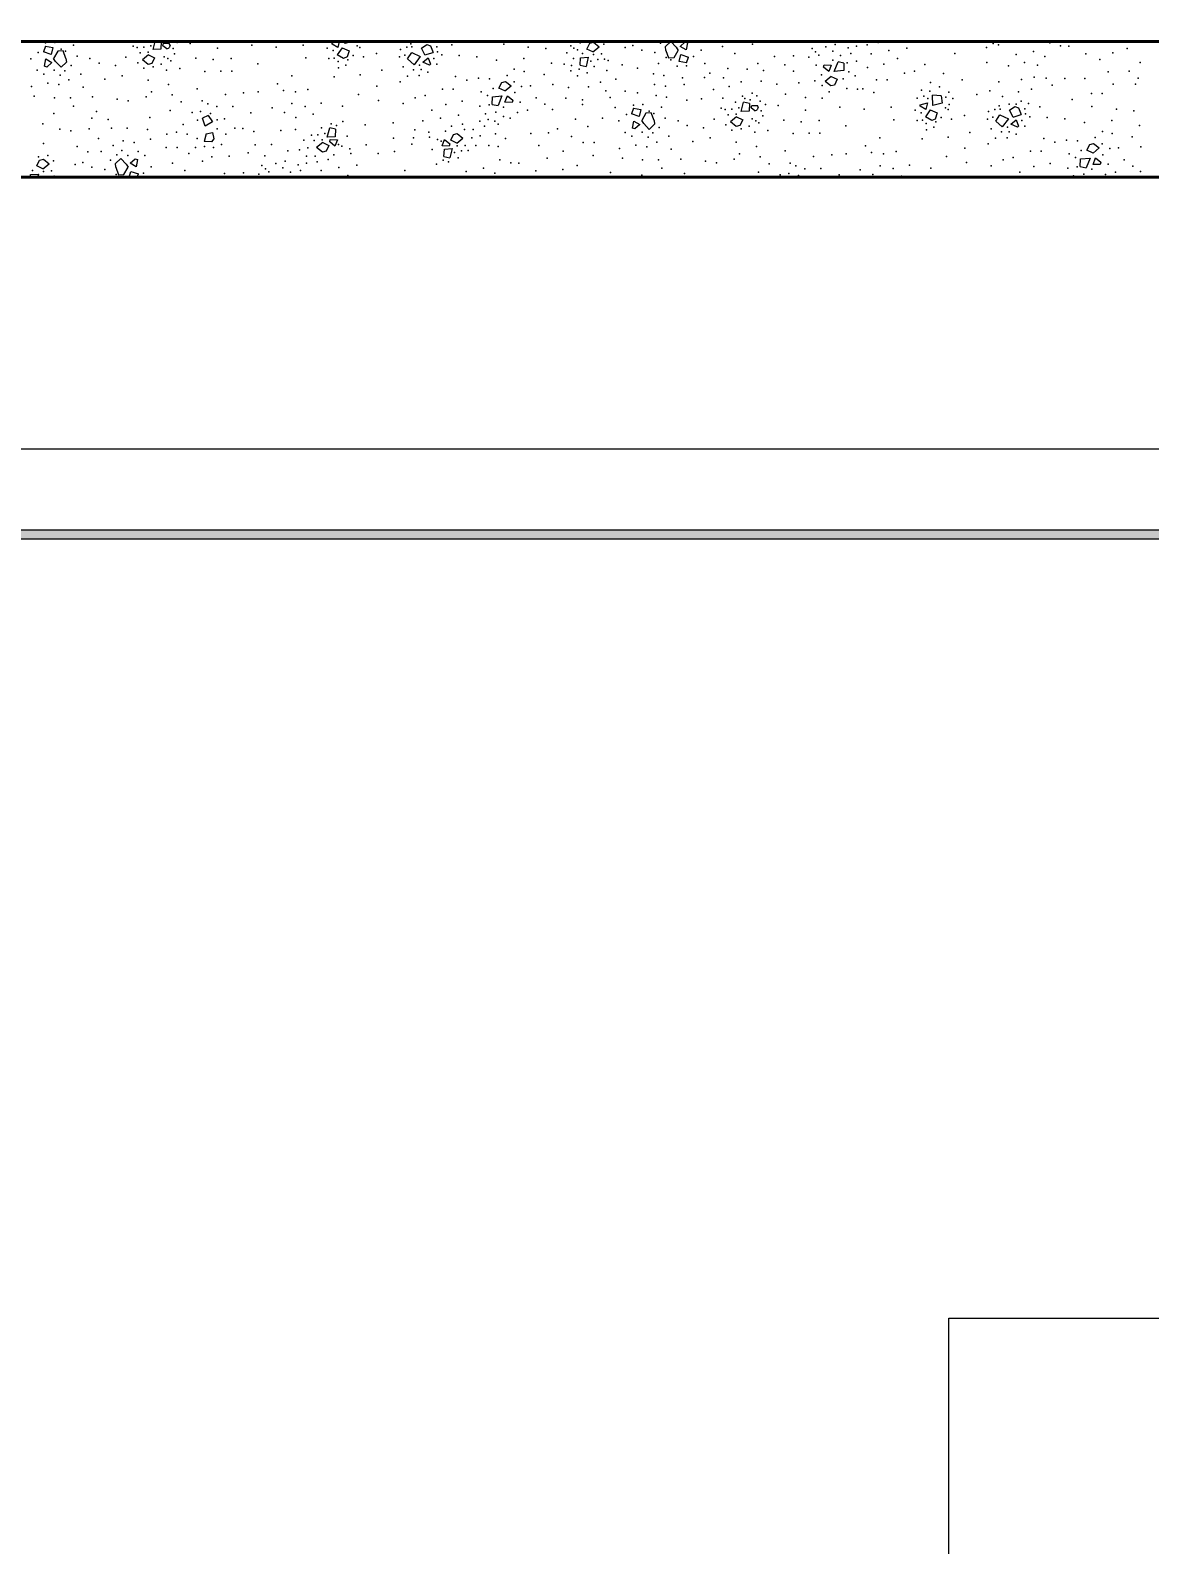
# Model space of a CAD drawing. Header units: metres. Extents: x -1.9 to 95.3, y -2.2 to 2.5.
# Drawn here: x 28.2 to 29.437, y -0.036 to 1.638 of the extents above; entities that cross this region are included whole.
import ezdxf

# ---------------------------------------------------------------- set-up
doc = ezdxf.new("R2010")
doc.units = ezdxf.units.M
doc.header["$MEASUREMENT"] = 0
for name, color, linetype in [('COTAS CORTE', 7, 'Continuous'), ('FORRO.EXEC', 7, 'Continuous'), ('LAJES.EST', 7, 'Continuous'), ('NOTAS-LAYOUT.EXEC', 7, 'Continuous')]:
    doc.layers.add(name, color=color, linetype=linetype)
doc.layers.add('COTAS CORTE_Caneta_No__25', color=7, linetype='Continuous', lineweight=13, true_color=0x982312)
for name, color, linetype, lineweight in [('FORRO.EXEC_Caneta_No__241', 7, 'Continuous', 13), ('LAJES.EST_Caneta_No__1', 7, 'Continuous', 40), ('LAJES.EST_Caneta_No__241', 7, 'Continuous', 13), ('NOTAS-LAYOUT.EXEC_Caneta_No__241', 7, 'Continuous', 13), ('NOTAS-LAYOUT.EXEC_Caneta_No__5', 7, 'Continuous', 20), ('PAREDE CONSTRUIR_Caneta_No__241', 7, 'Continuous', 13)]:
    doc.layers.add(name, color=color, linetype=linetype, lineweight=lineweight)
doc.styles.add('GENERATED_STYLE_1', font='arial.ttf')
doc.dimstyles.new('GENERATED_STYLE__2', dxfattribs={"dimtxt": 0.05, "dimasz": 0.02375, "dimexe": 0.18, "dimexo": 0.267183, "dimgap": 0, "dimtad": 1, "dimzin": 0, "dimdsep": 46, "dimtxsty": 'GENERATED_STYLE_1', "dimblk": 'ARROWHEAD_11', "dimblk1": 'ARROWHEAD_11', "dimblk2": 'ARROWHEAD_11', "dimcen": 0.09, "dimclrd": 256, "dimclre": 256, "dimclrt": 256, "dimadec": 0, "dimazin": 0, "dimtfac": 1, "dimtdec": 4, "dimtmove": 0, "dimatfit": 3, "dimfxl": 0, "dimtolj": 1, "dimtzin": 0, "dimarcsym": 0})

# ---------------------------------------------------------------- blocks, each defined once
blk = doc.blocks.new('*X102', base_point=(-25.2389, -2.075))
at = {"layer": 'LAJES.EST_Caneta_No__241', "color": 7, "linetype": 'Continuous', "lineweight": 13}
for p, q in [((28.336, 1.6162), (28.3382, 1.625)), ((28.345, 1.625), (28.3447, 1.6168)), ((28.5338, 1.6236), (28.5388, 1.625)), ((28.5417, 1.625), (28.5402, 1.6185)), ((28.5561, 1.625), (28.5477, 1.6229)), ((28.5477, 1.6229), (28.5477, 1.625)), ((28.8184, 1.6232), (28.8225, 1.6242)), ((28.8225, 1.6242), (28.8288, 1.6192)), ((28.9022, 1.6195), (28.9079, 1.625)), ((28.9081, 1.625), (28.9141, 1.6188)), ((28.9183, 1.6196), (28.9238, 1.6247)), ((28.9238, 1.6247), (28.9263, 1.6237)), ((28.9263, 1.6237), (28.9249, 1.6159)), ((28.217, 1.62), (28.2147, 1.6138)), ((28.2232, 1.6109), (28.2147, 1.6138)), ((28.217, 1.62), (28.2252, 1.6186)), ((28.2252, 1.6186), (28.2232, 1.6109)), ((28.2307, 1.6144), (28.2261, 1.6064)), ((28.2367, 1.6147), (28.2307, 1.6144)), ((28.2397, 1.6064), (28.2367, 1.6147)), ((28.331, 1.6103), (28.3242, 1.6048)), ((28.331, 1.6103), (28.3376, 1.6071)), ((28.3376, 1.6071), (28.3346, 1.6008)), ((28.3447, 1.6168), (28.336, 1.6162)), ((28.3469, 1.6205), (28.3476, 1.6231)), ((28.351, 1.6171), (28.3469, 1.6205)), ((28.3476, 1.6231), (28.3539, 1.6228)), ((28.351, 1.6171), (28.3537, 1.6182)), ((28.3549, 1.6212), (28.3537, 1.6182)), ((28.3549, 1.6212), (28.3539, 1.6228)), ((28.5337, 1.6223), (28.5338, 1.6236)), ((28.5402, 1.6185), (28.5337, 1.6223)), ((28.5448, 1.6182), (28.5395, 1.6103)), ((28.5465, 1.6064), (28.5395, 1.6103)), ((28.5448, 1.6182), (28.5525, 1.6148)), ((28.5504, 1.608), (28.5465, 1.6064)), ((28.5525, 1.6148), (28.5504, 1.608)), ((28.6172, 1.6058), (28.6217, 1.6128)), ((28.6217, 1.6128), (28.6312, 1.6084)), ((28.6312, 1.6084), (28.6243, 1.5994)), ((28.6326, 1.6177), (28.6384, 1.6217)), ((28.6364, 1.6102), (28.6326, 1.6177)), ((28.6339, 1.6024), (28.6398, 1.6071)), ((28.6364, 1.6102), (28.6455, 1.613)), ((28.6384, 1.6217), (28.6425, 1.6205)), ((28.6398, 1.6071), (28.6425, 1.6001)), ((28.6425, 1.6205), (28.6455, 1.613)), ((28.8079, 1.5988), (28.8082, 1.6072)), ((28.8082, 1.6072), (28.8169, 1.6077)), ((28.8169, 1.6077), (28.8144, 1.5974)), ((28.8153, 1.6168), (28.8184, 1.6232)), ((28.822, 1.6136), (28.8153, 1.6168)), ((28.822, 1.6136), (28.8288, 1.6192)), ((28.9026, 1.6153), (28.9022, 1.6195)), ((28.9026, 1.6153), (28.9056, 1.607)), ((28.9056, 1.607), (28.9116, 1.6073)), ((28.9116, 1.6073), (28.9162, 1.6153)), ((28.9141, 1.6188), (28.9162, 1.6153)), ((28.9171, 1.6031), (28.9192, 1.6108)), ((28.9249, 1.6159), (28.9183, 1.6196)), ((28.9192, 1.6108), (28.9276, 1.6079)), ((28.9253, 1.6017), (28.9276, 1.6079)), ((28.216, 1.598), (28.2174, 1.6058)), ((28.2185, 1.5969), (28.216, 1.598)), ((28.2174, 1.6058), (28.224, 1.602)), ((28.224, 1.602), (28.2185, 1.5969)), ((28.2283, 1.6029), (28.2261, 1.6064)), ((28.2344, 1.5966), (28.2283, 1.6029)), ((28.2402, 1.6022), (28.2344, 1.5966)), ((28.2397, 1.6064), (28.2402, 1.6022)), ((28.3305, 1.5998), (28.3242, 1.6048)), ((28.3346, 1.6008), (28.3305, 1.5998)), ((28.6172, 1.6058), (28.6243, 1.5994)), ((28.6415, 1.5991), (28.6339, 1.6024)), ((28.6425, 1.6001), (28.6415, 1.5991)), ((28.8079, 1.5988), (28.8144, 1.5974)), ((28.9253, 1.6017), (28.9171, 1.6031)), ((29.0768, 1.5967), (29.0774, 1.5994)), ((29.0826, 1.592), (29.0768, 1.5967)), ((29.0774, 1.5994), (29.0854, 1.599)), ((29.0854, 1.599), (29.0826, 1.592)), ((29.0887, 1.5921), (29.0929, 1.6027)), ((29.0991, 1.593), (29.0887, 1.5921)), ((29.0994, 1.6013), (29.0929, 1.6027)), ((29.0994, 1.6013), (29.0991, 1.593)), ((28.7181, 1.5736), (28.7212, 1.5799)), ((28.7248, 1.5704), (28.7181, 1.5736)), ((28.7212, 1.5799), (28.7253, 1.581)), ((28.7248, 1.5704), (28.7316, 1.576)), ((28.7253, 1.581), (28.7316, 1.576)), ((29.0853, 1.5865), (29.0785, 1.581)), ((29.0849, 1.576), (29.0785, 1.581)), ((29.089, 1.577), (29.0849, 1.576)), ((29.0853, 1.5865), (29.092, 1.5833)), ((29.092, 1.5833), (29.089, 1.577)), ((28.7107, 1.5556), (28.711, 1.5639)), ((28.711, 1.5639), (28.7215, 1.5649)), ((28.7215, 1.5649), (28.7172, 1.5542)), ((28.7247, 1.5579), (28.7276, 1.565)), ((28.7327, 1.5576), (28.7247, 1.5579)), ((28.7276, 1.565), (28.7334, 1.5602)), ((28.7334, 1.5602), (28.7327, 1.5576)), ((28.9858, 1.5476), (28.9884, 1.5579)), ((28.9949, 1.5565), (28.9884, 1.5579)), ((29.1836, 1.555), (29.1917, 1.5573)), ((29.1917, 1.5573), (29.19, 1.5499)), ((29.1976, 1.5543), (29.1972, 1.5657)), ((29.2067, 1.5651), (29.1972, 1.5657)), ((29.2077, 1.5569), (29.1976, 1.5543)), ((29.2067, 1.5651), (29.2077, 1.5569)), ((28.3968, 1.5433), (28.3907, 1.5405)), ((28.3935, 1.5316), (28.3907, 1.5405)), ((28.3968, 1.5433), (28.4015, 1.5365)), ((28.7107, 1.5556), (28.7172, 1.5542)), ((28.8668, 1.5514), (28.8645, 1.5452)), ((28.873, 1.5423), (28.8645, 1.5452)), ((28.8668, 1.5514), (28.875, 1.55)), ((28.875, 1.55), (28.873, 1.5423)), ((28.8805, 1.5458), (28.8759, 1.5378)), ((28.8865, 1.5461), (28.8805, 1.5458)), ((28.8895, 1.5378), (28.8865, 1.5461)), ((28.9808, 1.5417), (28.974, 1.5362)), ((28.9808, 1.5417), (28.9875, 1.5386)), ((28.9945, 1.5482), (28.9858, 1.5476)), ((28.9949, 1.5565), (28.9945, 1.5482)), ((28.9967, 1.5519), (28.9974, 1.5545)), ((29.0008, 1.5485), (28.9967, 1.5519)), ((28.9974, 1.5545), (29.0037, 1.5542)), ((29.0008, 1.5485), (29.0035, 1.5496)), ((29.0047, 1.5526), (29.0035, 1.5496)), ((29.0047, 1.5526), (29.0037, 1.5542)), ((29.1835, 1.5537), (29.1836, 1.555)), ((29.19, 1.5499), (29.1835, 1.5537)), ((29.1947, 1.5496), (29.1893, 1.5417)), ((29.1964, 1.5378), (29.1893, 1.5417)), ((29.1947, 1.5496), (29.2023, 1.5462)), ((29.2023, 1.5462), (29.2002, 1.5394)), ((29.267, 1.5372), (29.2715, 1.5442)), ((29.2715, 1.5442), (29.281, 1.5398)), ((29.2824, 1.5491), (29.2883, 1.5531)), ((29.2862, 1.5416), (29.2824, 1.5491)), ((29.2862, 1.5416), (29.2953, 1.5444)), ((29.2883, 1.5531), (29.2923, 1.5519)), ((29.2923, 1.5519), (29.2953, 1.5444)), ((28.4015, 1.5365), (28.3935, 1.5316)), ((28.3945, 1.523), (28.4017, 1.5245)), ((28.4017, 1.5245), (28.4031, 1.5176)), ((28.5285, 1.5194), (28.5311, 1.5297)), ((28.5376, 1.5283), (28.5311, 1.5297)), ((28.5376, 1.5283), (28.5372, 1.5199)), ((28.6679, 1.5222), (28.672, 1.5233)), ((28.672, 1.5233), (28.6783, 1.5183)), ((28.8658, 1.5294), (28.8672, 1.5372)), ((28.8683, 1.5284), (28.8658, 1.5294)), ((28.8672, 1.5372), (28.8738, 1.5335)), ((28.8738, 1.5335), (28.8683, 1.5284)), ((28.8781, 1.5343), (28.8759, 1.5378)), ((28.8842, 1.528), (28.8781, 1.5343)), ((28.89, 1.5336), (28.8842, 1.528)), ((28.8895, 1.5378), (28.89, 1.5336)), ((28.9803, 1.5312), (28.974, 1.5362)), ((28.9844, 1.5322), (28.9803, 1.5312)), ((28.9875, 1.5386), (28.9844, 1.5322)), ((29.2002, 1.5394), (29.1964, 1.5378)), ((29.267, 1.5372), (29.2741, 1.5308)), ((29.281, 1.5398), (29.2741, 1.5308)), ((29.2837, 1.5338), (29.2896, 1.5385)), ((29.2913, 1.5305), (29.2837, 1.5338)), ((29.2896, 1.5385), (29.2923, 1.5315)), ((29.2923, 1.5315), (29.2913, 1.5305)), ((28.3945, 1.523), (28.3924, 1.5145)), ((28.4005, 1.5143), (28.3924, 1.5145)), ((28.4031, 1.5176), (28.4005, 1.5143)), ((28.5235, 1.5135), (28.5167, 1.5079)), ((28.523, 1.5029), (28.5167, 1.5079)), ((28.5235, 1.5135), (28.5302, 1.5103)), ((28.5302, 1.5103), (28.5271, 1.5039)), ((28.5372, 1.5199), (28.5285, 1.5194)), ((28.5311, 1.5141), (28.5318, 1.5167)), ((28.5369, 1.5093), (28.5311, 1.5141)), ((28.5318, 1.5167), (28.5397, 1.5164)), ((28.5397, 1.5164), (28.5369, 1.5093)), ((28.6553, 1.5098), (28.6581, 1.5168)), ((28.6632, 1.5094), (28.6553, 1.5098)), ((28.6578, 1.5062), (28.6665, 1.5068)), ((28.6581, 1.5168), (28.6639, 1.5121)), ((28.6639, 1.5121), (28.6632, 1.5094)), ((28.6665, 1.5068), (28.6639, 1.4965)), ((28.6648, 1.5159), (28.6679, 1.5222)), ((28.6715, 1.5127), (28.6648, 1.5159)), ((28.6715, 1.5127), (28.6783, 1.5183)), ((29.3679, 1.505), (29.371, 1.5113)), ((29.371, 1.5113), (29.3751, 1.5124)), ((29.3746, 1.5018), (29.3814, 1.5074)), ((29.3751, 1.5124), (29.3814, 1.5074)), ((28.2075, 1.4876), (28.2106, 1.494)), ((28.2106, 1.494), (28.2147, 1.495)), ((28.2142, 1.4844), (28.221, 1.49)), ((28.2147, 1.495), (28.221, 1.49)), ((28.2944, 1.4903), (28.3002, 1.4959)), ((28.2948, 1.4861), (28.2944, 1.4903)), ((28.3002, 1.4959), (28.3063, 1.4896)), ((28.3106, 1.4905), (28.3161, 1.4956)), ((28.3171, 1.4867), (28.3106, 1.4905)), ((28.3161, 1.4956), (28.3186, 1.4945)), ((28.3186, 1.4945), (28.3171, 1.4867)), ((28.5271, 1.5039), (28.523, 1.5029)), ((28.6574, 1.4979), (28.6578, 1.5062)), ((28.6574, 1.4979), (28.6639, 1.4965)), ((29.3605, 1.487), (29.3608, 1.4953)), ((29.3608, 1.4953), (29.3713, 1.4963)), ((29.3713, 1.4963), (29.367, 1.4856)), ((29.3746, 1.5018), (29.3679, 1.505)), ((29.3746, 1.4893), (29.3774, 1.4964)), ((29.3774, 1.4964), (29.3832, 1.4916)), ((29.3832, 1.4916), (29.3825, 1.489)), ((28.2004, 1.475), (28.2005, 1.478)), ((28.2005, 1.478), (28.2092, 1.4785)), ((28.2142, 1.4844), (28.2075, 1.4876)), ((28.2092, 1.4785), (28.2083, 1.475)), ((28.2948, 1.4861), (28.2978, 1.4778)), ((28.2978, 1.4778), (28.3038, 1.4781)), ((28.3038, 1.4781), (28.3084, 1.4861)), ((28.3063, 1.4896), (28.3084, 1.4861)), ((28.3096, 1.475), (28.3114, 1.4816)), ((28.3114, 1.4816), (28.3198, 1.4787)), ((28.3185, 1.475), (28.3198, 1.4787)), ((29.3605, 1.487), (29.367, 1.4856)), ((29.3825, 1.489), (29.3746, 1.4893))]:
    blk.add_line(p, q, dxfattribs=at)
for p in [(28.2274, 1.6239), (28.3627, 1.6239), (28.5657, 1.6242), (28.6322, 1.6245), (28.6399, 1.6245), (28.6536, 1.625), (28.808, 1.6238), (29.1371, 1.624), (28.2091, 1.6131), (28.2171, 1.6235), (28.2343, 1.6168), (28.2393, 1.6143), (28.2481, 1.621), (28.2519, 1.6088), (28.306, 1.6078), (28.314, 1.62), (28.3183, 1.6185), (28.3216, 1.6127), (28.3256, 1.6188), (28.3304, 1.6133), (28.3333, 1.6205), (28.3481, 1.6082), (28.358, 1.6172), (28.3598, 1.6114), (28.3768, 1.623), (28.4072, 1.6176), (28.4451, 1.6212), (28.4719, 1.6188), (28.5017, 1.6211), (28.5047, 1.6072), (28.5283, 1.6177), (28.5348, 1.615), (28.5571, 1.6098), (28.5616, 1.6204), (28.5646, 1.6185), (28.5683, 1.608), (28.5828, 1.612), (28.6081, 1.608), (28.6092, 1.6163), (28.6141, 1.6101), (28.6164, 1.6187), (28.6209, 1.6225), (28.622, 1.6191), (28.6496, 1.6193), (28.6503, 1.6137), (28.6551, 1.6103), (28.6661, 1.6215), (28.6741, 1.6097), (28.6936, 1.6081), (28.7236, 1.622), (28.7506, 1.6189), (28.7699, 1.6172), (28.7931, 1.6126), (28.7974, 1.6203), (28.8007, 1.6177), (28.8048, 1.6158), (28.8103, 1.6119), (28.8226, 1.6106), (28.8314, 1.6113), (28.8339, 1.6223), (28.8576, 1.6185), (28.8661, 1.6207), (28.8761, 1.6155), (28.8905, 1.6129), (28.8968, 1.6231), (28.903, 1.6074), (28.9332, 1.6085), (28.9415, 1.6156), (28.9651, 1.6196), (28.9787, 1.6117), (28.9984, 1.6222), (29.0225, 1.6085), (29.0435, 1.6091), (29.0606, 1.6077), (29.0641, 1.6172), (29.0679, 1.6137), (29.0715, 1.6101), (29.0794, 1.6193), (29.0871, 1.6146), (29.0898, 1.6219), (29.0955, 1.6098), (29.1039, 1.6181), (29.1068, 1.6118), (29.1131, 1.6199), (29.1251, 1.6214), (29.1295, 1.6116), (29.1491, 1.6151), (29.1688, 1.6178), (29.2219, 1.6119), (29.257, 1.6186), (29.2642, 1.6229), (29.2702, 1.6214), (29.2898, 1.6106), (29.3089, 1.6142), (29.3214, 1.6086), (29.3268, 1.6235), (29.3388, 1.6202), (29.3479, 1.6199), (29.3665, 1.6114), (29.3966, 1.6127), (29.4123, 1.6174), (28.2009, 1.6061), (28.2077, 1.5933), (28.2265, 1.5935), (28.2385, 1.5928), (28.2455, 1.5986), (28.2662, 1.6062), (28.2763, 1.601), (28.2944, 1.5984), (28.3191, 1.6016), (28.3256, 1.5957), (28.3359, 1.5971), (28.345, 1.6002), (28.3509, 1.5936), (28.3522, 1.6062), (28.3556, 1.6037), (28.3655, 1.5952), (28.3831, 1.6068), (28.3933, 1.592), (28.4024, 1.6051), (28.411, 1.5923), (28.4223, 1.6065), (28.4229, 1.5924), (28.4517, 1.6005), (28.5303, 1.6064), (28.5362, 1.6067), (28.5403, 1.6029), (28.5407, 1.5959), (28.5489, 1.599), (28.5511, 1.6049), (28.5887, 1.5933), (28.6124, 1.5972), (28.6237, 1.5939), (28.6303, 1.5989), (28.6322, 1.594), (28.6397, 1.5912), (28.6462, 1.6064), (28.6496, 1.6002), (28.7153, 1.6043), (28.7351, 1.5944), (28.7457, 1.6063), (28.7459, 1.592), (28.7762, 1.601), (28.7903, 1.6001), (28.7976, 1.5927), (28.7982, 1.5984), (28.8005, 1.6062), (28.8069, 1.5947), (28.8156, 1.5906), (28.8196, 1.6035), (28.8233, 1.5974), (28.8274, 1.6051), (28.8346, 1.6055), (28.8373, 1.593), (28.839, 1.604), (28.8542, 1.5995), (28.8714, 1.5958), (28.8943, 1.6007), (28.908, 1.6049), (28.9149, 1.5978), (28.9252, 1.5982), (28.9458, 1.6008), (28.9711, 1.5952), (28.9923, 1.5945), (29.0041, 1.6007), (29.0105, 1.593), (29.0339, 1.5995), (29.0436, 1.5923), (29.0686, 1.5988), (29.0869, 1.6044), (29.1029, 1.6017), (29.1046, 1.5915), (29.1131, 1.6033), (29.1254, 1.5964), (29.1434, 1.5999), (29.1587, 1.6063), (29.1773, 1.5923), (29.1886, 1.5997), (29.2573, 1.6018), (29.281, 1.5982), (29.2988, 1.602), (29.3134, 1.5989), (29.3822, 1.6052), (29.3913, 1.5915), (29.4145, 1.5922), (29.4265, 1.6018), (28.2015, 1.5755), (28.2153, 1.5891), (28.2196, 1.5792), (28.2318, 1.5774), (28.2332, 1.5878), (28.2428, 1.5826), (28.2561, 1.589), (28.2587, 1.5746), (28.2825, 1.5833), (28.3019, 1.5871), (28.3305, 1.5825), (28.3531, 1.5775), (28.4734, 1.5784), (28.4893, 1.5873), (28.5359, 1.5862), (28.5647, 1.5881), (28.5833, 1.5759), (28.6088, 1.5805), (28.6171, 1.5869), (28.63, 1.5874), (28.6703, 1.5865), (28.6825, 1.5825), (28.6956, 1.5845), (28.7077, 1.5838), (28.7272, 1.5875), (28.7348, 1.5806), (28.7432, 1.5755), (28.7531, 1.576), (28.768, 1.5885), (28.7777, 1.5774), (28.7949, 1.5741), (28.8048, 1.5873), (28.8171, 1.5749), (28.8302, 1.5802), (28.8474, 1.5834), (28.889, 1.5894), (28.8899, 1.5774), (28.9003, 1.5877), (28.9023, 1.5757), (28.9208, 1.5848), (28.9229, 1.5775), (28.9452, 1.5852), (28.951, 1.59), (28.9664, 1.5848), (28.9725, 1.5752), (28.9856, 1.5804), (29.0078, 1.5813), (29.0251, 1.5779), (29.0496, 1.5793), (29.067, 1.5815), (29.0745, 1.5883), (29.0754, 1.5763), (29.0986, 1.5837), (29.1116, 1.5873), (29.1353, 1.5829), (29.147, 1.5828), (29.1661, 1.59), (29.1949, 1.5799), (29.205, 1.5749), (29.2095, 1.5896), (29.2298, 1.5828), (29.2704, 1.5807), (29.2956, 1.5832), (29.3094, 1.5858), (29.3229, 1.5844), (29.3294, 1.5769), (29.3434, 1.5842), (29.3657, 1.5842), (29.397, 1.5779), (29.4214, 1.5779), (29.4244, 1.5845), (28.2047, 1.5647), (28.2271, 1.563), (28.2446, 1.563), (28.2692, 1.5638), (28.2964, 1.5615), (28.3086, 1.5596), (28.3284, 1.5638), (28.3341, 1.5695), (28.3571, 1.5663), (28.3669, 1.5586), (28.3845, 1.5729), (28.3902, 1.5594), (28.4158, 1.5666), (28.4359, 1.5685), (28.452, 1.5696), (28.4799, 1.5709), (28.4933, 1.5695), (28.5071, 1.5721), (28.5218, 1.5571), (28.563, 1.5665), (28.5849, 1.56), (28.6255, 1.563), (28.6367, 1.5654), (28.6557, 1.5725), (28.6675, 1.5725), (28.6774, 1.559), (28.6985, 1.5696), (28.7055, 1.5654), (28.7116, 1.5732), (28.7357, 1.5686), (28.7416, 1.5581), (28.7592, 1.563), (28.7922, 1.5623), (28.8105, 1.5608), (28.8364, 1.5705), (28.8412, 1.5631), (28.8576, 1.5701), (28.8714, 1.5683), (28.8919, 1.5654), (28.9032, 1.5637), (28.9258, 1.5601), (28.9421, 1.5618), (28.9553, 1.5719), (28.9655, 1.5623), (28.9794, 1.558), (28.9871, 1.5648), (28.9899, 1.5622), (28.9959, 1.5607), (28.998, 1.568), (29.0031, 1.565), (29.0067, 1.5593), (29.0348, 1.5669), (29.0569, 1.5633), (29.0751, 1.5625), (29.0829, 1.5694), (29.1024, 1.5732), (29.1145, 1.5724), (29.1203, 1.5729), (29.1325, 1.5688), (29.1801, 1.5623), (29.1852, 1.5713), (29.1877, 1.5648), (29.1922, 1.5622), (29.1942, 1.5703), (29.2118, 1.5637), (29.2152, 1.5692), (29.2196, 1.562), (29.2461, 1.5666), (29.2606, 1.5704), (29.2744, 1.5644), (29.2923, 1.5696), (29.2951, 1.5591), (29.3065, 1.5726), (29.3515, 1.561), (29.3728, 1.5675), (29.3848, 1.5676), (28.2263, 1.5457), (28.2482, 1.5536), (28.2682, 1.5403), (28.2733, 1.5477), (28.3322, 1.5412), (28.355, 1.549), (28.379, 1.5465), (28.3885, 1.5477), (28.3963, 1.5561), (28.3993, 1.5457), (28.4064, 1.5531), (28.4241, 1.5534), (28.4441, 1.5463), (28.4674, 1.5518), (28.4813, 1.5468), (28.4894, 1.5564), (28.4938, 1.5412), (28.504, 1.5534), (28.513, 1.5448), (28.5454, 1.5536), (28.6122, 1.5564), (28.644, 1.5491), (28.6537, 1.5402), (28.6594, 1.5555), (28.6733, 1.5438), (28.6971, 1.5536), (28.7033, 1.5451), (28.7073, 1.5552), (28.7147, 1.5471), (28.723, 1.5423), (28.7233, 1.5526), (28.7306, 1.5402), (28.7386, 1.5468), (28.7495, 1.5492), (28.7689, 1.5558), (28.7774, 1.5501), (28.8104, 1.5556), (28.8324, 1.5404), (28.8464, 1.5523), (28.8589, 1.5445), (28.8669, 1.5549), (28.8773, 1.5553), (28.8842, 1.5482), (28.8891, 1.5457), (28.8979, 1.5524), (28.9017, 1.5402), (28.9638, 1.5514), (28.9682, 1.5499), (28.9714, 1.5441), (28.9754, 1.5502), (28.9802, 1.5447), (28.9832, 1.5519), (29.0078, 1.5486), (29.0096, 1.5428), (29.0125, 1.5553), (29.0266, 1.5544), (29.057, 1.5491), (29.0949, 1.5526), (29.1217, 1.5502), (29.1516, 1.5525), (29.1781, 1.5491), (29.1846, 1.5464), (29.2069, 1.5412), (29.2114, 1.5518), (29.2144, 1.5499), (29.2155, 1.5556), (29.2326, 1.5434), (29.259, 1.5478), (29.264, 1.5415), (29.2662, 1.5501), (29.2707, 1.5539), (29.2718, 1.5505), (29.282, 1.5559), (29.2897, 1.5559), (29.2994, 1.5507), (29.3001, 1.5451), (29.3034, 1.5564), (29.3049, 1.5417), (29.3159, 1.5529), (29.3239, 1.5411), (29.3734, 1.5534), (29.4004, 1.5503), (29.4197, 1.5486), (28.2143, 1.5341), (28.233, 1.5283), (28.2452, 1.5265), (28.2654, 1.5287), (28.2864, 1.5389), (28.29, 1.5295), (28.3075, 1.5295), (28.3298, 1.5278), (28.3619, 1.525), (28.3692, 1.5334), (28.3849, 1.5382), (28.4067, 1.5287), (28.4069, 1.5386), (28.415, 1.5395), (28.4263, 1.5294), (28.4353, 1.529), (28.4473, 1.5258), (28.4773, 1.5268), (28.4934, 1.5277), (28.5221, 1.5297), (28.5259, 1.5236), (28.5326, 1.534), (28.5386, 1.5324), (28.5458, 1.5368), (28.5702, 1.5329), (28.6013, 1.5352), (28.6252, 1.5275), (28.634, 1.5376), (28.6406, 1.525), (28.6592, 1.5261), (28.6657, 1.5314), (28.6777, 1.5339), (28.6799, 1.5277), (28.6896, 1.5279), (28.6971, 1.537), (28.7021, 1.5315), (28.7063, 1.5388), (28.7136, 1.5372), (28.7174, 1.5337), (28.7535, 1.5233), (28.7729, 1.524), (28.783, 1.5286), (28.8028, 1.5391), (28.8164, 1.5312), (28.8507, 1.5375), (28.8575, 1.5247), (28.8763, 1.5249), (28.8883, 1.5242), (28.8953, 1.53), (28.916, 1.5376), (28.9261, 1.5324), (28.9442, 1.5298), (28.9558, 1.5392), (28.9689, 1.533), (28.9754, 1.5271), (28.9857, 1.5285), (28.9948, 1.5316), (28.998, 1.5396), (29.0007, 1.525), (29.002, 1.5376), (29.0054, 1.5351), (29.0153, 1.5266), (29.0329, 1.5382), (29.0431, 1.5234), (29.0522, 1.5365), (29.0608, 1.5237), (29.0721, 1.5379), (29.0728, 1.5238), (29.1015, 1.5319), (29.1545, 1.5386), (29.1801, 1.5378), (29.186, 1.5381), (29.1901, 1.5343), (29.1905, 1.5273), (29.1987, 1.5304), (29.2009, 1.5363), (29.2182, 1.5394), (29.2385, 1.5247), (29.2579, 1.5394), (29.2622, 1.5286), (29.2735, 1.5253), (29.2801, 1.5303), (29.282, 1.5254), (29.296, 1.5378), (29.2994, 1.5316), (29.3434, 1.5395), (29.3651, 1.5357), (29.3849, 1.5258), (29.3955, 1.5377), (29.3957, 1.5234), (29.426, 1.5324), (28.2147, 1.5123), (28.2521, 1.5092), (28.2758, 1.5179), (28.2917, 1.51), (28.3028, 1.5152), (28.315, 1.5133), (28.3331, 1.5171), (28.3505, 1.508), (28.3513, 1.5226), (28.3626, 1.5081), (28.3737, 1.5227), (28.3829, 1.5079), (28.3847, 1.5179), (28.3927, 1.5089), (28.4029, 1.5079), (28.4116, 1.5114), (28.4162, 1.5227), (28.4489, 1.5109), (28.4669, 1.5113), (28.5025, 1.5162), (28.507, 1.5074), (28.5109, 1.5216), (28.5141, 1.5158), (28.5181, 1.522), (28.5229, 1.5165), (28.5407, 1.5113), (28.5447, 1.5094), (28.5505, 1.5203), (28.5535, 1.5066), (28.5714, 1.5109), (28.6015, 1.5182), (28.6217, 1.5117), (28.6237, 1.5186), (28.6415, 1.5195), (28.6503, 1.5168), (28.6543, 1.5148), (28.6721, 1.5097), (28.6809, 1.5103), (28.688, 1.5188), (28.6925, 1.51), (28.6973, 1.5207), (28.7068, 1.5103), (28.7142, 1.5229), (28.7174, 1.5092), (28.7253, 1.5179), (28.7621, 1.5103), (28.7984, 1.5202), (28.8111, 1.5135), (28.8232, 1.5136), (28.8513, 1.5069), (28.8651, 1.5205), (28.8694, 1.5106), (28.8816, 1.5088), (28.883, 1.5192), (28.8926, 1.514), (28.9059, 1.5204), (28.9323, 1.5147), (28.9517, 1.5185), (28.9803, 1.5139), (29.0029, 1.5089), (29.1232, 1.5098), (29.1391, 1.5187), (29.1857, 1.5176), (29.2145, 1.5195), (29.2331, 1.5073), (29.2586, 1.5119), (29.2669, 1.5183), (29.2798, 1.5188), (29.2895, 1.5226), (29.3201, 1.5179), (29.3323, 1.5139), (29.3454, 1.5159), (29.3575, 1.5152), (29.377, 1.5189), (29.3846, 1.512), (29.393, 1.5069), (29.4029, 1.5074), (29.4178, 1.5199), (29.4275, 1.5088), (28.2093, 1.4977), (28.2196, 1.4991), (28.2261, 1.4932), (28.2583, 1.4915), (28.2639, 1.5032), (28.2785, 1.5035), (28.289, 1.494), (28.296, 1.4997), (28.3014, 1.5047), (28.308, 1.499), (28.3193, 1.5034), (28.3269, 1.4992), (28.3573, 1.4905), (28.3753, 1.5014), (28.3907, 1.493), (28.4008, 1.4976), (28.4202, 1.4984), (28.441, 1.5021), (28.4595, 1.4987), (28.4716, 1.4902), (28.482, 1.4928), (28.4847, 1.5044), (28.4977, 1.5054), (28.5053, 1.4907), (28.5054, 1.4982), (28.5151, 1.4985), (28.5173, 1.4922), (28.5293, 1.4948), (28.5358, 1.5), (28.5544, 1.5012), (28.5845, 1.5013), (28.6029, 1.5034), (28.6445, 1.5058), (28.6564, 1.4938), (28.6624, 1.4922), (28.6691, 1.5026), (28.6729, 1.4964), (28.6769, 1.5042), (28.6841, 1.5045), (28.7191, 1.4943), (28.7311, 1.491), (28.7401, 1.4907), (28.7714, 1.4963), (28.789, 1.5038), (28.8224, 1.499), (28.8545, 1.4961), (28.8769, 1.4944), (28.8944, 1.4944), (28.9086, 1.506), (28.919, 1.4952), (28.9462, 1.4929), (28.9584, 1.491), (28.9782, 1.4952), (28.9839, 1.5009), (29.0069, 1.4977), (29.0168, 1.49), (29.0343, 1.5043), (29.04, 1.4908), (29.0656, 1.498), (29.0858, 1.4999), (29.1018, 1.501), (29.1297, 1.5023), (29.1431, 1.5009), (29.157, 1.5035), (29.2128, 1.4979), (29.2347, 1.4914), (29.2753, 1.4944), (29.2865, 1.4968), (29.3055, 1.5039), (29.3173, 1.5039), (29.3272, 1.4904), (29.3483, 1.501), (29.3553, 1.4968), (29.3614, 1.5046), (29.3855, 1.5), (29.409, 1.4944), (28.2026, 1.4827), (28.2148, 1.4814), (28.2196, 1.4759), (28.2236, 1.4821), (28.2268, 1.4763), (28.2498, 1.4893), (28.2683, 1.4863), (28.2827, 1.4837), (28.2952, 1.4782), (28.3002, 1.4757), (28.3254, 1.4794), (28.3337, 1.4864), (28.3709, 1.4825), (28.4147, 1.4793), (28.4358, 1.4799), (28.4528, 1.4785), (28.4563, 1.488), (28.4601, 1.4845), (28.4637, 1.4809), (28.4791, 1.4752), (28.4794, 1.4854), (28.4877, 1.4807), (28.4961, 1.4889), (28.499, 1.4827), (28.5217, 1.4824), (28.5413, 1.4859), (28.551, 1.4771), (28.561, 1.4886), (28.6141, 1.4827), (28.6492, 1.4894), (28.682, 1.4814), (28.7012, 1.485), (28.7137, 1.4794), (28.7588, 1.4822), (28.7744, 1.476), (28.7888, 1.4835), (28.8045, 1.4882), (28.8415, 1.4804), (28.8761, 1.4772), (28.898, 1.485), (28.9231, 1.4791), (29.0048, 1.4805), (29.0288, 1.4779), (29.0383, 1.4791), (29.0461, 1.4875), (29.0491, 1.4771), (29.0563, 1.4845), (29.0739, 1.4848), (29.0939, 1.4777), (29.1172, 1.4832), (29.1311, 1.4782), (29.1392, 1.4878), (29.1538, 1.4848), (29.1628, 1.4762), (29.1716, 1.4885), (29.1952, 1.485), (29.262, 1.4878), (29.2938, 1.4805), (29.3092, 1.4869), (29.3231, 1.4752), (29.3469, 1.485), (29.3531, 1.4765), (29.3571, 1.4866), (29.3645, 1.4785), (29.3731, 1.484), (29.3884, 1.4782), (29.3914, 1.4895), (29.3994, 1.4806), (29.4187, 1.4872), (29.4272, 1.4815)]:
    blk.add_point(p, dxfattribs=at)
blk = doc.blocks.new('*D103', base_point=(-25.2389, -2.075))
at = {"layer": 'COTAS CORTE_Caneta_No__25', "linetype": 'Continuous', "lineweight": 13, "true_color": 0x982312}
for points in [[(27.0314, 1.075), (27.0319, 1.0726), (27.0333, 1.0706), (27.0353, 1.0692), (27.0377, 1.0688), (27.0401, 1.0692), (27.0421, 1.0706), (27.0435, 1.0726), (27.0439, 1.075), (27.0435, 1.0774), (27.0421, 1.0794), (27.0401, 1.0808), (27.0377, 1.0813), (27.0353, 1.0808), (27.0333, 1.0794), (27.0319, 1.0774)], [(27.0314, -2.075), (27.0319, -2.0774), (27.0333, -2.0794), (27.0353, -2.0808), (27.0377, -2.0812), (27.0401, -2.0808), (27.0421, -2.0794), (27.0435, -2.0774), (27.0439, -2.075), (27.0435, -2.0726), (27.0421, -2.0706), (27.0401, -2.0692), (27.0377, -2.0687), (27.0353, -2.0692), (27.0333, -2.0706), (27.0319, -2.0726)]]:
    blk.add_hatch(color=24, dxfattribs=at).paths.add_polyline_path(points)
at = {"layer": 'COTAS CORTE_Caneta_No__25', "color": 24, "linetype": 'Continuous', "lineweight": 13, "true_color": 0x982312}
for p, q in [((27.0314, 1.075), (27.0142, 1.075)), ((27.3049, 1.075), (27.0439, 1.075)), ((27.0377, -2.0687), (27.0377, 1.0688)), ((27.0314, -2.075), (27.0142, -2.075)), ((27.3049, -2.075), (27.0439, -2.075)), ((27.0377, -2.0875), (27.0377, -2.0812))]:
    blk.add_line(p, q, dxfattribs=at)
for centre in [(27.0377, 1.075), (27.0377, -2.075)]:
    blk.add_circle(centre, 0.00625, dxfattribs=at)
at = {"layer": 'COTAS CORTE_Caneta_No__25', "color": 24, "lineweight": 13, "true_color": 0x982312, "char_height": 0.05, "attachment_point": 7, "rotation": 90, "style": 'GENERATED_STYLE_1'}
for s, insert in [('\\A1;{\\pql;\\fArial|b0|i0|c0|p0;\\W1.000000;0,01}', (27.0277, 0.9353)), ('\\A1;{\\pql;\\fArial|b0|i0|c0|p0;\\W1.000000;3,15}', (27.0277, -0.6335))]:
    blk.add_mtext(s, dxfattribs=dict(at, insert=insert))
blk = doc.blocks.new('ARROWHEAD_11')
at = {"color": 0, "linetype": 'Continuous', "lineweight": 0}
blk.add_line((0, 0), (-1, 0), dxfattribs=at)
at = {"color": 0, "linetype": 'Continuous', "lineweight": 0, "const_width": 0.25, "flags": 128}
blk.add_lwpolyline([(-0.125, 0, 1), (0.125, 0, 1)], format="xyb", close=True, dxfattribs=at)
blk = doc.blocks.new('*D104', base_point=(-25.2389, -2.075))
at = {"layer": 'COTAS CORTE_Caneta_No__25', "linetype": 'Continuous', "lineweight": 13, "true_color": 0x982312}
for points in [[(27.0314, 1.085), (27.0319, 1.0826), (27.0333, 1.0806), (27.0353, 1.0792), (27.0377, 1.0788), (27.0401, 1.0792), (27.0421, 1.0806), (27.0435, 1.0826), (27.0439, 1.085), (27.0435, 1.0874), (27.0421, 1.0894), (27.0401, 1.0908), (27.0377, 1.0913), (27.0353, 1.0908), (27.0333, 1.0894), (27.0319, 1.0874)], [(27.0314, 1.075), (27.0319, 1.0726), (27.0333, 1.0706), (27.0353, 1.0692), (27.0377, 1.0688), (27.0401, 1.0692), (27.0421, 1.0706), (27.0435, 1.0726), (27.0439, 1.075), (27.0435, 1.0774), (27.0421, 1.0794), (27.0401, 1.0808), (27.0377, 1.0813), (27.0353, 1.0808), (27.0333, 1.0794), (27.0319, 1.0774)]]:
    blk.add_hatch(color=24, dxfattribs=at).paths.add_polyline_path(points)
at = {"layer": 'COTAS CORTE_Caneta_No__25', "color": 24, "linetype": 'Continuous', "lineweight": 13, "true_color": 0x982312}
for p, q in [((27.0314, 1.085), (27.0142, 1.085)), ((27.0314, 1.075), (27.0142, 1.075)), ((27.0377, 1.075), (27.0377, 1.0788)), ((27.3049, 1.085), (27.0439, 1.085)), ((27.3049, 1.075), (27.0439, 1.075))]:
    blk.add_line(p, q, dxfattribs=at)
for centre in [(27.0377, 1.085), (27.0377, 1.075)]:
    blk.add_circle(centre, 0.00625, dxfattribs=at)
blk = doc.blocks.new('*D105', base_point=(-25.2389, -2.075))
at = {"layer": 'COTAS CORTE_Caneta_No__25', "linetype": 'Continuous', "lineweight": 13, "true_color": 0x982312}
for points in [[(27.0314, 1.475), (27.0319, 1.4726), (27.0333, 1.4706), (27.0353, 1.4692), (27.0377, 1.4688), (27.0401, 1.4692), (27.0421, 1.4706), (27.0435, 1.4726), (27.0439, 1.475), (27.0435, 1.4774), (27.0421, 1.4794), (27.0401, 1.4808), (27.0377, 1.4813), (27.0353, 1.4808), (27.0333, 1.4794), (27.0319, 1.4774)], [(27.0314, 1.085), (27.0319, 1.0826), (27.0333, 1.0806), (27.0353, 1.0792), (27.0377, 1.0788), (27.0401, 1.0792), (27.0421, 1.0806), (27.0435, 1.0826), (27.0439, 1.085), (27.0435, 1.0874), (27.0421, 1.0894), (27.0401, 1.0908), (27.0377, 1.0913), (27.0353, 1.0908), (27.0333, 1.0894), (27.0319, 1.0874)]]:
    blk.add_hatch(color=24, dxfattribs=at).paths.add_polyline_path(points)
at = {"layer": 'COTAS CORTE_Caneta_No__25', "color": 24, "linetype": 'Continuous', "lineweight": 13, "true_color": 0x982312}
for p, q in [((27.0314, 1.475), (27.0142, 1.475)), ((27.3049, 1.475), (27.0439, 1.475)), ((27.0377, 1.0913), (27.0377, 1.4688)), ((27.0314, 1.085), (27.0142, 1.085)), ((27.3049, 1.085), (27.0439, 1.085))]:
    blk.add_line(p, q, dxfattribs=at)
for centre in [(27.0377, 1.475), (27.0377, 1.085)]:
    blk.add_circle(centre, 0.00625, dxfattribs=at)
at = {"layer": 'COTAS CORTE_Caneta_No__25', "color": 24, "lineweight": 13, "true_color": 0x982312, "insert": (27.0277, 1.2133), "char_height": 0.05, "attachment_point": 7, "rotation": 90, "style": 'GENERATED_STYLE_1'}
blk.add_mtext('\\A1;{\\pql;\\fArial|b0|i0|c0|p0;\\W1.000000;0,39}', dxfattribs=at)
blk = doc.blocks.new('*D106', base_point=(-25.2389, -2.075))
at = {"layer": 'COTAS CORTE_Caneta_No__25', "linetype": 'Continuous', "lineweight": 13, "true_color": 0x982312}
for points in [[(27.0314, 1.625), (27.0319, 1.6226), (27.0333, 1.6206), (27.0353, 1.6192), (27.0377, 1.6188), (27.0401, 1.6192), (27.0421, 1.6206), (27.0435, 1.6226), (27.0439, 1.625), (27.0435, 1.6274), (27.0421, 1.6294), (27.0401, 1.6308), (27.0377, 1.6313), (27.0353, 1.6308), (27.0333, 1.6294), (27.0319, 1.6274)], [(27.0314, 1.475), (27.0319, 1.4726), (27.0333, 1.4706), (27.0353, 1.4692), (27.0377, 1.4688), (27.0401, 1.4692), (27.0421, 1.4706), (27.0435, 1.4726), (27.0439, 1.475), (27.0435, 1.4774), (27.0421, 1.4794), (27.0401, 1.4808), (27.0377, 1.4813), (27.0353, 1.4808), (27.0333, 1.4794), (27.0319, 1.4774)]]:
    blk.add_hatch(color=24, dxfattribs=at).paths.add_polyline_path(points)
at = {"layer": 'COTAS CORTE_Caneta_No__25', "color": 24, "linetype": 'Continuous', "lineweight": 13, "true_color": 0x982312}
for p, q in [((27.0314, 1.625), (27.0142, 1.625)), ((27.0377, 1.6313), (27.0377, 1.6375)), ((27.3049, 1.625), (27.0439, 1.625)), ((27.0377, 1.4813), (27.0377, 1.6188)), ((27.0314, 1.475), (27.0142, 1.475)), ((27.3049, 1.475), (27.0439, 1.475))]:
    blk.add_line(p, q, dxfattribs=at)
for centre in [(27.0377, 1.625), (27.0377, 1.475)]:
    blk.add_circle(centre, 0.00625, dxfattribs=at)
at = {"layer": 'COTAS CORTE_Caneta_No__25', "color": 24, "lineweight": 13, "true_color": 0x982312, "insert": (27.0277, 1.4833), "char_height": 0.05, "attachment_point": 7, "rotation": 90, "style": 'GENERATED_STYLE_1'}
blk.add_mtext('\\A1;{\\pql;\\fArial|b0|i0|c0|p0;\\W1.000000;0,15}', dxfattribs=at)
blk = doc.blocks.new('Label_21_7', base_point=(29.2153, -0.1395))
at = {"layer": 'NOTAS-LAYOUT.EXEC', "linetype": 'Continuous', "lineweight": 0, "true_color": 0x000000}
blk.add_hatch(color=18, dxfattribs=at).paths.add_polyline_path([(29.2091, -0.1395), (29.2096, -0.1419), (29.2109, -0.1439), (29.2129, -0.1453), (29.2153, -0.1457), (29.2177, -0.1453), (29.2198, -0.1439), (29.2211, -0.1419), (29.2216, -0.1395), (29.2211, -0.1371), (29.2198, -0.1351), (29.2177, -0.1337), (29.2153, -0.1332), (29.2129, -0.1337), (29.2109, -0.1351), (29.2096, -0.1371)])
at = {"layer": 'NOTAS-LAYOUT.EXEC_Caneta_No__241', "color": 7, "linetype": 'Continuous', "lineweight": 13}
for p, q in [((29.2153, -0.1332), (29.2153, 0.2141)), ((29.2153, 0.2141), (29.4653, 0.2141))]:
    blk.add_line(p, q, dxfattribs=at)
at = {"layer": 'NOTAS-LAYOUT.EXEC_Caneta_No__5', "color": 7, "linetype": 'Continuous', "lineweight": 20}
blk.add_circle((29.2153, -0.1395), 0.00625, dxfattribs=at)
at = {"layer": 'NOTAS-LAYOUT.EXEC_Caneta_No__241', "color": 7, "lineweight": 13, "insert": (29.4678, 0.273), "char_height": 0.05, "width": 0.375, "attachment_point": 1, "line_spacing_factor": 0.754978, "style": 'GENERATED_STYLE_1'}
blk.add_mtext('\\A1;{\\pql;\\pt0,241;\\fArial|b0|i0|c0|p0;\\W1.000000;divisoria granilite\\fArial|b0|i0|c0|p0;\\W1.000000;\\A1{\\H.66x;\\S^  ;}\\fArial|b0|i0|c0|p0;\\W1.000000;\\fArial|b0|i0|c0|p0;\\W1.000000;\\A1{\\H.66x;\\S^  ;}\\fArial|b0|i0|c0|p0;\\W1.000000;\\fArial|b0|i0|c0|p0;\\W1.000000;\\fArial|b0|i0|c0|p0;\\W1.000000;\\fArial|b0|i0|c0|p0;\\W1.000000;\\fArial|b0|i0|c0|p0;\\W1.000000;\\fArial|b0|i0|c0|p0;\\W1.000000;\\fArial|b0|i0|c0|p0;\\W1.000000;\\A1{\\H.66x;\\S^  ;}\\fArial|b0|i0|c0|p0;\\W1.000000;\\fArial|b0|i0|c0|p0;\\W1.000000;\\A1{\\H.66x;\\S^  ;}\\fArial|b0|i0|c0|p0;\\W1.000000;\\fArial|b0|i0|c0|p0;\\W1.000000;\\fArial|b0|i0|c0|p0;\\W1.000000;\\fArial|b0|i0|c0|p0;\\W1.000000;\\fArial|b0|i0|c0|p0;\\W1.000000;\\fArial|b0|i0|c0|p0;\\W1.000000;\\fArial|b0|i0|c0|p0;\\W1.000000;\\A1{\\H.66x;\\S^  ;}\\fArial|b0|i0|c0|p0;\\W1.000000;\\fArial|b0|i0|c0|p0;\\W1.000000;\\A1{\\H.66x;\\S^  ;}\\fArial|b0|i0|c0|p0;\\W1.000000;\\fArial|b0|i0|c0|p0;\\W1.000000;\\fArial|b0|i0|c0|p0;\\W1.000000;\\fArial|b0|i0|c0|p0;\\W1.000000;\\fArial|b0|i0|c0|p0;\\W1.000000;\\fArial|b0|i0|c0|p0;\\W1.000000;\\fArial|b0|i0|c0|p0;\\W1.000000;\\A1{\\H.66x;\\S^  ;}\\fArial|b0|i0|c0|p0;\\W1.000000;\\fArial|b0|i0|c0|p0;\\W1.000000;\\A1{\\H.66x;\\S^  ;}\\fArial|b0|i0|c0|p0;\\W1.000000;\\fArial|b0|i0|c0|p0;\\W1.000000;\\fArial|b0|i0|c0|p0;\\W1.000000;\\fArial|b0|i0|c0|p0;\\W1.000000;\\fArial|b0|i0|c0|p0;\\W1.000000;\\fArial|b0|i0|c0|p0;\\W1.000000;\\fArial|b0|i0|c0|p0;\\W1.000000;\\A1{\\H.66x;\\S^  ;}\\fArial|b0|i0|c0|p0;\\W1.000000;\\fArial|b0|i0|c0|p0;\\W1.000000;\\A1{\\H.66x;\\S^  ;}\\fArial|b0|i0|c0|p0;\\W1.000000;\\fArial|b0|i0|c0|p0;\\W1.000000;\\fArial|b0|i0|c0|p0;\\W1.000000;\\fArial|b0|i0|c0|p0;\\W1.000000;\\fArial|b0|i0|c0|p0;\\W1.000000;\\fArial|b0|i0|c0|p0;\\W1.000000;\\fArial|b0|i0|c0|p0;\\W1.000000;\\A1{\\H.66x;\\S^  ;}\\fArial|b0|i0|c0|p0;\\W1.000000;}', dxfattribs=at)

msp = doc.modelspace()

# ---------------------------------------------------------------- hatches: boundary and pattern name
at = {"layer": 'FORRO.EXEC', "linetype": 'Continuous', "lineweight": 0, "true_color": 0xffffff}
msp.add_hatch(color=7, dxfattribs=at).paths.add_polyline_path([(27.3116, 1.085), (27.3116, 1.075), (31.3616, 1.075), (31.3616, 1.085)])

# ---------------------------------------------------------------- linework, layer by layer
at = {"layer": 'FORRO.EXEC_Caneta_No__241', "color": 7, "linetype": 'Continuous', "lineweight": 13}
for p, q in [((31.3616, 1.085), (27.3116, 1.085)), ((31.3616, 1.075), (27.3116, 1.075))]:
    msp.add_line(p, q, dxfattribs=at)
at = {"layer": 'LAJES.EST_Caneta_No__1', "color": 7, "linetype": 'Continuous', "lineweight": 40}
for p, q in [((31.3616, 1.625), (27.3126, 1.625)), ((31.3616, 1.475), (27.3126, 1.475))]:
    msp.add_line(p, q, dxfattribs=at)
at = {"layer": 'PAREDE CONSTRUIR_Caneta_No__241', "color": 7, "linetype": 'Continuous', "lineweight": 13}
msp.add_line((27.3116, 1.175), (31.3616, 1.175), dxfattribs=at)

# ---------------------------------------------------------------- block references
at = {"layer": 'LAJES.EST', "lineweight": 0}
msp.add_blockref('*X102', (-25.2389, -2.075), dxfattribs=at)
at = {"layer": 'NOTAS-LAYOUT.EXEC', "color": 7, "linetype": 'Continuous', "lineweight": 13}
msp.add_blockref('Label_21_7', (29.2153, -0.1395), dxfattribs=at)

# ---------------------------------------------------------------- dimensions: what is measured, and where the dimension line sits
at = {"layer": 'COTAS CORTE', "color": 24, "linetype": 'Continuous', "lineweight": 13, "true_color": 0x982312}
for base, p1, p2, picture, middle in [((27.0377, 1.625), (29.4371, 1.475), (29.4371, 1.625), '*D106', (27.0027, 1.548)), ((27.0377, 1.475), (29.3366, 1.085), (29.4371, 1.475), '*D105', (27.0027, 1.278)), ((27.0377, 1.085), (29.3366, 1.075), (29.3366, 1.085), '*D104', (27.0027, 1)), ((27.0377, 1.075), (27.1116, -2.075), (29.3366, 1.075), '*D103', (27.0027, -0.5687))]:
    dim = msp.add_linear_dim(base=base, p1=p1, p2=p2, angle=90, dimstyle='GENERATED_STYLE__2', dxfattribs=at)
    dim.commit()
    dim.dimension.update_dxf_attribs({"geometry": picture, "text_midpoint": middle, "dimtype": 160, "text_rotation": 90})

doc.saveas('drawing.dxf')
